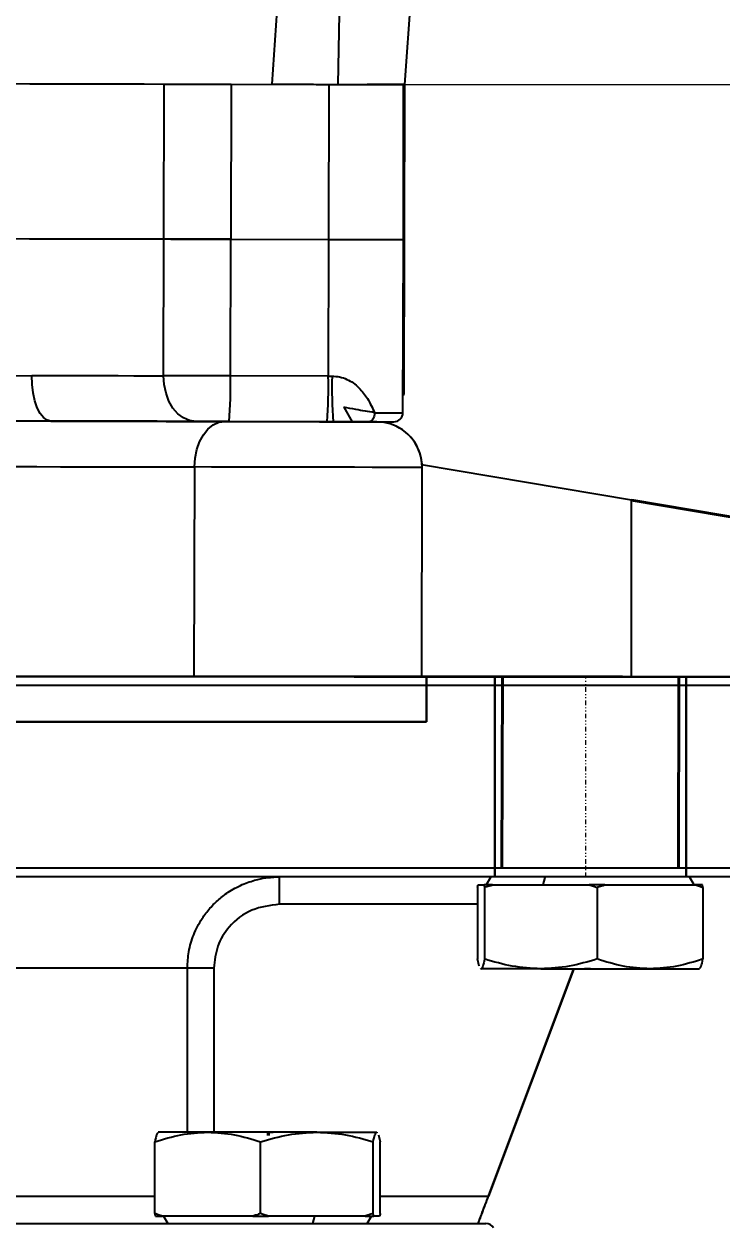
# Model space of a CAD drawing. Header units: millimetres. Extents: x 2160 to 4596, y 811 to 2534.
# Drawn here: x 2935.7 to 3012.3, y 2013 to 2145.1 of the extents above; entities that cross this region are included whole.
import ezdxf

# ---------------------------------------------------------------- set-up
doc = ezdxf.new("R2010")
doc.units = ezdxf.units.MM
doc.linetypes.add('DIVIDE', pattern=[1.25, 0.5, -0.25, 0, -0.25, 0, -0.25])
doc.layers.add('5剖面线层', color=2, linetype='Continuous')
doc.layers.add('AM_5', color=3, linetype='Continuous', lineweight=25)
doc.layers.add('粗实线', color=7, linetype='Continuous', lineweight=40)
doc.styles.add('SLDTEXTSTYLE1', font='txt.shx', dxfattribs={"width": 0.7, "bigfont": 'gbcbig.shx'})
doc.dimstyles.new('SLDDIMSTYLE12$0', dxfattribs={"dimtxt": 12, "dimasz": 10, "dimexe": 0, "dimexo": 0.0625, "dimgap": 0.875, "dimtad": 1, "dimdec": 1, "dimlfac": 1.8, "dimrnd": 1e-09, "dimzin": 12, "dimdsep": 46, "dimtxsty": 'SLDTEXTSTYLE1', "dimcen": 0.09, "dimdle": 8.16, "dimclrd": 3, "dimclre": 3, "dimadec": 0, "dimazin": 3, "dimtfac": 1, "dimtdec": 1, "dimtofl": 0, "dimtmove": 0, "dimatfit": 3, "dimfxl": 0, "dimfrac": 2, "dimtolj": 1, "dimlwd": 5, "dimlwe": 5, "dimarcsym": 0})

# ---------------------------------------------------------------- blocks, each defined once
blk = doc.blocks.new('*D65')
at = {"layer": 'AM_5', "color": 3, "lineweight": 5, "transparency": 16777216}
blk.add_line((2930.49, 2437.19), (3110.32, 2437.19), dxfattribs=at)
at = {"layer": 'AM_5', "color": 3, "linetype": 'Continuous', "lineweight": 5, "transparency": 16777216}
for p, q in [((3110.32, 2427.19), (3110.32, 2148.45)), ((2977.49, 2138.45), (3110.32, 2138.45))]:
    blk.add_line(p, q, dxfattribs=at)
at = {"layer": 'AM_5', "color": 3, "transparency": 16777216}
for points in [[(3108.65, 2427.19), (3111.98, 2427.19), (3110.32, 2437.19)], [(3108.65, 2148.45), (3111.98, 2148.45), (3110.32, 2138.45)]]:
    blk.add_solid(points, dxfattribs=at)
at = {"layer": 'Defpoints', "color": 0, "transparency": 16777216}
for p in [(2930.42, 2437.19), (2977.42, 2138.45), (3110.32, 2138.45)]:
    blk.add_point(p, dxfattribs=at)
at = {"layer": 'AM_5', "color": 0, "transparency": 16777216, "insert": (3103.44, 2287.82), "char_height": 12, "attachment_point": 5, "rotation": 90, "style": 'SLDTEXTSTYLE1'}
blk.add_mtext('\\A1;300', dxfattribs=at)
blk = doc.blocks.new('*D66')
at = {"layer": 'AM_5', "color": 3, "lineweight": 5, "transparency": 16777216}
blk.add_line((2977.55, 2138.45), (3070.25, 2138.45), dxfattribs=at)
at = {"layer": 'AM_5', "color": 3, "linetype": 'Continuous', "lineweight": 5, "transparency": 16777216}
for p, q in [((3070.25, 2128.45), (3070.25, 2083.45)), ((2979.41, 2073.45), (3070.25, 2073.45))]:
    blk.add_line(p, q, dxfattribs=at)
at = {"layer": 'AM_5', "color": 3, "transparency": 16777216}
for points in [[(3068.59, 2128.45), (3071.92, 2128.45), (3070.25, 2138.45)], [(3068.59, 2083.45), (3071.92, 2083.45), (3070.25, 2073.45)]]:
    blk.add_solid(points, dxfattribs=at)
at = {"layer": 'Defpoints', "color": 0, "transparency": 16777216}
for p in [(2977.49, 2138.45), (2979.35, 2073.45), (3070.25, 2073.45)]:
    blk.add_point(p, dxfattribs=at)
at = {"layer": 'AM_5', "color": 0, "transparency": 16777216, "insert": (3063.38, 2105.95), "char_height": 12, "attachment_point": 5, "rotation": 90, "style": 'SLDTEXTSTYLE1'}
blk.add_mtext('\\A1;30', dxfattribs=at)

msp = doc.modelspace()

# ---------------------------------------------------------------- linework, layer by layer
at = {"color": 7, "linetype": 'Continuous', "lineweight": 25}
for p, q in [((2962.94, 2138.481), (2965.348, 2173.615)), ((2970.791, 2173.604), (2970.156, 2138.466)), ((2977.492, 2138.45), (2980.076, 2174.307)), ((2951.058, 2121.506), (2951.095, 2138.506)), ((2958.422, 2138.491), (2958.386, 2121.491)), ((2958.422, 2138.491), (2969.171, 2138.468)), ((2969.171, 2138.468), (2969.135, 2121.468)), ((2973.559, 2138.458), (2973.559, 2138.458)), ((2974.602, 2138.456), (2974.602, 2138.456)), ((2977.334, 2121.45), (2977.37, 2138.45)), ((2977.455, 2121.45), (2977.492, 2138.45)), ((2951.026, 2106.506), (2951.058, 2121.506)), ((2958.354, 2106.491), (2958.386, 2121.491)), ((2958.386, 2121.491), (2969.135, 2121.468)), ((2969.135, 2121.468), (2969.103, 2106.468)), ((2977.293, 2102.45), (2977.334, 2121.45)), ((2977.334, 2121.45), (2977.455, 2121.45)), ((2977.419, 2104.45), (2977.455, 2121.45)), ((2931.611, 2106.498), (2936.553, 2106.537)), ((2969.103, 2106.468), (2958.354, 2106.491)), ((2969.103, 2106.468), (2969.512, 2106.467)), ((2977.297, 2104.329), (2977.419, 2104.45)), ((2977.297, 2104.45), (2977.419, 2104.45)), ((2970.79, 2103.046), (2971.71, 2101.463)), ((2938.663, 2101.533), (2933.073, 2101.519)), ((2968.968, 2101.468), (2958.219, 2101.491)), ((2969.633, 2101.466), (2968.968, 2101.468)), ((2969.674, 2101.466), (2970.636, 2101.464)), ((2973.866, 2101.457), (2973.585, 2101.458)), ((2975.79, 2101.259), (2975.791, 2101.453)), ((2954.405, 2096.499), (2954.355, 2073.499)), ((2979.35, 2073.446), (2979.399, 2096.445)), ((2979.399, 2096.445), (2979.399, 2096.446)), ((3001.371, 2073.535), (2914.871, 2073.535)), ((3002.371, 2072.535), (2827.371, 2072.535))]:
    msp.add_line(p, q, dxfattribs=at)
at = {"linetype": 'ByBlock'}
for p, q in [((3002.371, 2092.853), (2979.337, 2096.722)), ((3002.371, 2073.535), (3002.371, 2092.853))]:
    msp.add_line(p, q, dxfattribs=at)
at = {"color": 7, "linetype": 'Continuous', "lineweight": -3}
for p, q in [((2914.585, 2073.535), (3018.871, 2073.535)), ((3019.871, 2072.535), (2914.582, 2072.535)), ((2914.582, 2052.535), (3019.871, 2052.535)), ((3018.871, 2051.535), (2914.585, 2051.535)), ((2986.903, 2051.462), (2986.441, 2050.662)), ((2992.696, 2050.662), (2992.904, 2051.462)), ((3009.249, 2050.662), (3008.788, 2051.462)), ((2985.482, 2050.39), (2985.482, 2042.534)), ((2985.537, 2050.662), (2986.19, 2050.662)), ((2987.135, 2050.662), (2986.19, 2050.662)), ((2986.245, 2050.39), (2986.245, 2042.534)), ((2987.135, 2050.662), (2997.719, 2050.662)), ((2999.443, 2050.662), (2997.719, 2050.662)), ((2998.609, 2050.39), (2998.609, 2042.534)), ((2999.443, 2050.662), (3009.374, 2050.662)), ((3010.154, 2050.662), (3009.374, 2050.662)), ((3010.209, 2050.39), (3010.209, 2042.534)), ((2985.456, 2048.535), (2963.735, 2048.535)), ((2953.633, 2041.535), (2914.761, 2041.535)), ((2956.548, 2041.535), (2953.633, 2041.535)), ((2953.633, 2023.535), (2953.633, 2041.535)), ((2956.548, 2041.535), (2956.548, 2023.535)), ((2985.671, 2041.751), (2985.482, 2042.534)), ((2985.864, 2041.462), (2985.827, 2041.517)), ((2985.845, 2041.462), (2985.864, 2041.462)), ((2992.427, 2041.462), (2985.864, 2041.462)), ((2996.019, 2041.503), (2986.648, 2016.535)), ((2996.032, 2041.44), (2986.689, 2016.535)), ((2992.427, 2041.462), (3004.409, 2041.462)), ((2997.845, 2041.462), (2997.229, 2041.462)), ((2997.694, 2041.462), (2997.656, 2041.462)), ((3004.409, 2041.462), (3009.845, 2041.462)), ((2955.863, 2023.535), (2950.426, 2023.535)), ((2967.845, 2023.535), (2955.863, 2023.535)), ((2962.426, 2023.535), (2962.426, 2023.189)), ((2962.426, 2023.535), (2963.043, 2023.535)), ((2962.577, 2023.535), (2962.577, 2023.189)), ((2962.577, 2023.535), (2962.616, 2023.535)), ((2967.845, 2023.535), (2974.408, 2023.535)), ((2974.408, 2023.535), (2974.444, 2023.48)), ((2974.426, 2023.535), (2974.408, 2023.535)), ((2974.601, 2023.245), (2974.79, 2022.463)), ((2950.063, 2014.606), (2950.063, 2022.463)), ((2961.663, 2014.606), (2961.663, 2022.463)), ((2974.026, 2014.606), (2974.026, 2022.463)), ((2974.79, 2014.606), (2974.79, 2022.463)), ((2927.083, 2016.535), (2950.063, 2016.535)), ((2974.79, 2016.535), (2986.648, 2016.535)), ((2950.118, 2014.335), (2950.898, 2014.335)), ((2960.828, 2014.335), (2950.898, 2014.335)), ((2951.022, 2014.335), (2951.484, 2013.535)), ((2960.828, 2014.335), (2962.553, 2014.335)), ((2973.136, 2014.335), (2962.553, 2014.335)), ((2967.576, 2014.335), (2967.367, 2013.535)), ((2973.136, 2014.335), (2974.081, 2014.335)), ((2973.368, 2013.535), (2973.83, 2014.335)), ((2974.735, 2014.335), (2974.081, 2014.335)), ((2914.674, 2013.535), (2986.371, 2013.535))]:
    msp.add_line(p, q, dxfattribs=at)
at = {"lineweight": 30}
for p, q in [((2979.871, 2068.535), (2979.871, 2073.535)), ((2987.371, 2051.535), (2987.371, 2073.535)), ((3008.371, 2051.535), (3008.371, 2073.535)), ((2979.871, 2068.535), (2894.871, 2068.535))]:
    msp.add_line(p, q, dxfattribs=at)
at = {"color": 7, "linetype": 'Continuous', "lineweight": 25, "flags": 128}
for points in [[(2930.746, 2138.55), (2933.582, 2138.544), (2936.353, 2138.538), (2939.049, 2138.532), (2941.661, 2138.526), (2944.181, 2138.521), (2946.598, 2138.516), (2948.906, 2138.511), (2951.095, 2138.506)], [(2951.095, 2138.506), (2951.846, 2138.505), (2952.663, 2138.503), (2953.536, 2138.501), (2954.457, 2138.499), (2955.416, 2138.497), (2956.403, 2138.495), (2957.409, 2138.493), (2958.422, 2138.491)], [(2969.171, 2138.468), (2970.849, 2138.464), (2972.461, 2138.461), (2973.937, 2138.457), (2975.21, 2138.455), (2976.225, 2138.452), (2976.936, 2138.451), (2977.312, 2138.45), (2977.337, 2138.45), (2977.009, 2138.451), (2976.343, 2138.452), (2975.369, 2138.454)], [(2975.369, 2138.454), (2974.789, 2138.456), (2974.3, 2138.457), (2973.908, 2138.458), (2973.62, 2138.458), (2973.44, 2138.459), (2973.369, 2138.459), (2973.409, 2138.459), (2973.559, 2138.458)], [(2973.559, 2138.458), (2973.725, 2138.458), (2973.881, 2138.458), (2974.027, 2138.457), (2974.162, 2138.457), (2974.288, 2138.457), (2974.403, 2138.456), (2974.508, 2138.456), (2974.602, 2138.456)], [(2974.602, 2138.456), (2975.886, 2138.453), (2976.818, 2138.451), (2977.358, 2138.45), (2977.492, 2138.45)], [(2930.71, 2121.55), (2933.545, 2121.544), (2936.316, 2121.538), (2939.012, 2121.532), (2941.625, 2121.526), (2944.144, 2121.521), (2946.562, 2121.516), (2948.869, 2121.511), (2951.058, 2121.506)], [(2930.71, 2121.55), (2933.545, 2121.544), (2936.316, 2121.538), (2939.012, 2121.532), (2941.625, 2121.526), (2944.144, 2121.521), (2946.562, 2121.516), (2948.869, 2121.511), (2951.058, 2121.506)], [(2951.058, 2121.506), (2951.81, 2121.505), (2952.626, 2121.503), (2953.5, 2121.501), (2954.42, 2121.499), (2955.379, 2121.497), (2956.367, 2121.495), (2957.372, 2121.493), (2958.386, 2121.491)], [(2958.386, 2121.491), (2957.372, 2121.493), (2956.367, 2121.495), (2955.379, 2121.497), (2954.42, 2121.499), (2953.5, 2121.501), (2952.626, 2121.503), (2951.81, 2121.505), (2951.058, 2121.506)], [(2969.135, 2121.468), (2970.813, 2121.464), (2972.425, 2121.461), (2973.9, 2121.457), (2975.174, 2121.455), (2976.188, 2121.453), (2976.9, 2121.451), (2977.276, 2121.45), (2977.334, 2121.45)], [(2969.135, 2121.468), (2970.813, 2121.464), (2972.425, 2121.461), (2973.9, 2121.457), (2975.174, 2121.455), (2976.188, 2121.453), (2976.9, 2121.451), (2977.276, 2121.45), (2977.334, 2121.45)], [(2938.663, 2101.533), (2938.249, 2101.63), (2937.852, 2101.915), (2937.486, 2102.378), (2937.166, 2103), (2936.904, 2103.759), (2936.71, 2104.623), (2936.591, 2105.562), (2936.553, 2106.537)], [(2936.553, 2106.537), (2938.544, 2106.533), (2940.49, 2106.529), (2942.388, 2106.525), (2944.234, 2106.521), (2946.024, 2106.517), (2947.755, 2106.513), (2949.423, 2106.51), (2951.026, 2106.506)], [(2954.555, 2101.499), (2953.865, 2101.596), (2953.201, 2101.882), (2952.591, 2102.346), (2952.055, 2102.968), (2951.617, 2103.727), (2951.292, 2104.592), (2951.092, 2105.531), (2951.026, 2106.506)], [(2958.354, 2106.491), (2957.34, 2106.493), (2956.335, 2106.495), (2955.347, 2106.497), (2954.388, 2106.499), (2953.467, 2106.501), (2952.594, 2106.503), (2951.778, 2106.505), (2951.026, 2106.506)], [(2974.173, 2102.457), (2974.161, 2102.262), (2974.125, 2102.074), (2974.069, 2101.901), (2973.993, 2101.75), (2973.9, 2101.626), (2973.794, 2101.534), (2973.68, 2101.477), (2973.561, 2101.458)], [(2974.173, 2102.457), (2975.36, 2102.454), (2976.293, 2102.452), (2976.934, 2102.451), (2977.256, 2102.45), (2977.293, 2102.45)], [(2954.405, 2096.499), (2954.471, 2097.474), (2954.662, 2098.412), (2954.972, 2099.276), (2955.388, 2100.032), (2955.894, 2100.653), (2956.471, 2101.114), (2957.097, 2101.397), (2957.747, 2101.492)], [(2969.629, 2101.467), (2969.739, 2101.466), (2970.89, 2101.464), (2971.304, 2101.463)], [(2971.721, 2101.462), (2973.019, 2101.459), (2973.323, 2101.459)], [(2974.041, 2101.457), (2974.147, 2101.457), (2975.012, 2101.455), (2975.569, 2101.454), (2975.788, 2101.453), (2975.791, 2101.453)], [(2934.534, 2096.541), (2937.095, 2096.536), (2939.726, 2096.53), (2942.38, 2096.525), (2945.012, 2096.519), (2947.574, 2096.513), (2950.022, 2096.508), (2952.312, 2096.503), (2954.405, 2096.499)], [(2979.399, 2096.445), (2979.328, 2096.446), (2978.916, 2096.447), (2978.144, 2096.448), (2977.033, 2096.451), (2975.61, 2096.454), (2973.91, 2096.457), (2971.975, 2096.461), (2969.853, 2096.466), (2967.596, 2096.471), (2965.26, 2096.476), (2962.903, 2096.481), (2960.583, 2096.486), (2958.357, 2096.49), (2956.281, 2096.495), (2954.405, 2096.499)], [(2979.35, 2073.446), (2979.279, 2073.446), (2978.866, 2073.447), (2978.095, 2073.448), (2976.984, 2073.451), (2975.561, 2073.454), (2973.861, 2073.457), (2971.926, 2073.461), (2969.804, 2073.466), (2967.547, 2073.471), (2965.211, 2073.476), (2962.854, 2073.481), (2960.534, 2073.486), (2958.308, 2073.49), (2956.232, 2073.495), (2954.355, 2073.499)]]:
    msp.add_lwpolyline(points, dxfattribs=at)
at = {"color": 7, "linetype": 'Continuous', "lineweight": 25}
for centre, radius, start, end in [((2907.88, 2105.349), 50.487, 355.6169, 1.29537), ((2918.629, 2105.326), 50.487, 355.6169, 1.29537), ((3017.089, 2105.116), 47.595, 178.37363, 184.39756), ((2976.293, 2102.452), 1, 269.87751, 359.87751), ((2974.399, 2096.456), 5, 359.87751, 89.87751), ((2974.399, 2096.457), 5, 359.87751, 73.80953)]:
    msp.add_arc(centre, radius, start, end, dxfattribs=at)
at = {"color": 7, "linetype": 'Continuous', "lineweight": -3}
for centre, radius, start, end in [((2691.098, 2049.284), 272.638, 359.84239, 0.47285), ((2986.371, 2012.535), 1, 30, 90)]:
    msp.add_arc(centre, radius, start, end, dxfattribs=at)
at = {"color": 7, "linetype": 'Continuous', "lineweight": 25}
for points in [[(2971.88, 2228.086), (2971.356, 2224.434), (2970.307, 2217.131), (2967.188, 2206.488), (2962.98, 2196.245), (2957.625, 2186.544), (2951.22, 2177.505), (2943.839, 2169.243), (2935.576, 2161.861), (2926.537, 2155.457), (2916.837, 2150.101), (2906.594, 2145.893), (2895.95, 2142.774), (2888.647, 2141.726), (2884.995, 2141.202)], [(2971.677, 2221.543), (2970.991, 2218.249), (2969.618, 2211.66), (2966.297, 2202.108), (2962.093, 2192.925), (2956.958, 2184.222), (2950.968, 2176.085), (2944.181, 2168.601), (2936.667, 2161.845), (2928.505, 2155.891), (2919.78, 2150.792), (2910.579, 2146.628), (2901.013, 2143.348), (2894.418, 2142.003), (2891.121, 2141.331)], [(2938.96, 2164.126), (2936.664, 2162.239), (2932.07, 2158.464), (2924.57, 2153.619), (2916.699, 2149.419), (2908.47, 2145.972), (2899.975, 2143.219), (2894.148, 2142.043), (2891.234, 2141.456)], [(2962.94, 2138.481), (2963.267, 2138.48), (2963.921, 2138.479), (2965.622, 2138.475), (2967.711, 2138.471), (2969.341, 2138.467), (2970.156, 2138.466)], [(2972.126, 2101.461), (2971.585, 2101.462), (2970.503, 2101.465), (2969.923, 2101.466), (2969.633, 2101.466)]]:
    msp.add_open_spline(points, degree=3, dxfattribs=at)
for points, knots in [([(2969.512, 2106.467), (2969.793, 2106.449), (2970.359, 2106.413), (2971.146, 2106.136), (2971.859, 2105.722), (2972.651, 2105.041), (2973.483, 2103.965), (2973.932, 2102.983), (2974.173, 2102.457)], [0, 0, 0, 0, 0.12447381, 0.25096604, 0.37147488, 0.50010394, 0.73217742, 1, 1, 1, 1]), ([(2974.173, 2102.457), (2973.833, 2102.508), (2973.132, 2102.613), (2972.1, 2102.821), (2971.247, 2102.968), (2970.79, 2103.046)], [0, 0, 0, 0, 0.3043315, 0.6280366, 1, 1, 1, 1]), ([(2954.555, 2101.499), (2952.971, 2101.502), (2949.802, 2101.509), (2944.456, 2101.52), (2940.593, 2101.528), (2938.663, 2101.533)], [0, 0, 0, 0, 0.33323265, 0.66675484, 1, 1, 1, 1]), ([(2938.663, 2101.533), (2940.368, 2101.529), (2943.817, 2101.522), (2948.908, 2101.511), (2953.706, 2101.5), (2956.409, 2101.495), (2957.747, 2101.492)], [0, 0, 0, 0, 0.2473128, 0.5, 0.7526872, 1, 1, 1, 1]), ([(2958.219, 2101.491), (2957.884, 2101.492), (2957.207, 2101.493), (2956.225, 2101.495), (2955.311, 2101.497), (2954.805, 2101.498), (2954.555, 2101.499)], [0, 0, 0, 0, 0.2474109, 0.5, 0.7525891, 1, 1, 1, 1]), ([(2957.747, 2101.492), (2958.202, 2101.491), (2959.138, 2101.489), (2960.805, 2101.485), (2962.646, 2101.481), (2964.592, 2101.477), (2966.53, 2101.473), (2968.355, 2101.469), (2969.979, 2101.466), (2971.374, 2101.463), (2972.553, 2101.46), (2973.499, 2101.458), (2974.154, 2101.457), (2974.457, 2101.456), (2974.38, 2101.456), (2973.933, 2101.457), (2973.191, 2101.459), (2972.475, 2101.46), (2972.126, 2101.461)], [0, 0, 0, 0, 0.058661, 0.1204931, 0.184636, 0.25, 0.315364, 0.3795069, 0.441339, 0.5, 0.558661, 0.6204931, 0.684636, 0.75, 0.815364, 0.8795069, 0.941339, 1, 1, 1, 1]), ([(2973.561, 2101.458), (2973.352, 2101.459), (2972.941, 2101.459), (2972.329, 2101.461), (2971.922, 2101.462), (2971.704, 2101.462)], [0, 0, 0, 0, 0.3217307, 0.6356386, 1, 1, 1, 1]), ([(2973.561, 2101.458), (2973.918, 2101.457), (2974.64, 2101.456), (2975.46, 2101.454), (2976.016, 2101.453), (2976.286, 2101.452), (2976.263, 2101.452), (2976.255, 2101.452)], [0, 0, 0, 0, 0.2214261, 0.4475745, 0.6737229, 0.895149, 1, 1, 1, 1])]:
    msp.add_open_spline(points, degree=3, knots=knots, dxfattribs=at)
at = {"color": 7, "linetype": 'Continuous', "lineweight": -3}
for points, knots in [([(2953.633, 2041.535), (2953.665, 2042.138), (2953.731, 2043.382), (2954.285, 2045.235), (2954.996, 2046.618), (2955.657, 2047.554), (2956.107, 2048.106), (2956.584, 2048.611), (2957.095, 2049.083), (2957.653, 2049.533), (2958.302, 2049.98), (2959.046, 2050.409), (2960.067, 2050.882), (2961.246, 2051.26), (2962.416, 2051.466), (2963.154, 2051.523), (2963.548, 2051.534), (2963.678, 2051.534), (2963.727, 2051.535)], [0, 0, 0, 0, 0.1145713, 0.2359245, 0.3641621, 0.4085289, 0.4536808, 0.4996226, 0.5405376, 0.5859695, 0.6359233, 0.6904046, 0.7494201, 0.8498417, 0.9251197, 0.9751874, 0.9907531, 1, 1, 1, 1]), ([(2985.482, 2050.39), (2985.492, 2050.443), (2985.51, 2050.537), (2985.529, 2050.624), (2985.537, 2050.662)], [0, 0, 0, 0, 0.5604651, 1, 1, 1, 1]), ([(2986.19, 2050.662), (2986.2, 2050.613), (2986.219, 2050.526), (2986.237, 2050.432), (2986.245, 2050.39)], [0, 0, 0, 0, 0.559612, 1, 1, 1, 1]), ([(2986.245, 2050.39), (2986.411, 2050.443), (2986.707, 2050.537), (2987.004, 2050.624), (2987.135, 2050.662)], [0, 0, 0, 0, 0.5600368, 1, 1, 1, 1]), ([(2997.719, 2050.662), (2997.885, 2050.613), (2998.183, 2050.526), (2998.479, 2050.432), (2998.609, 2050.39)], [0, 0, 0, 0, 0.5604119, 1, 1, 1, 1]), ([(2998.609, 2050.39), (2998.764, 2050.443), (2999.042, 2050.537), (2999.321, 2050.624), (2999.443, 2050.662)], [0, 0, 0, 0, 0.5604651, 1, 1, 1, 1]), ([(3009.374, 2050.662), (3009.53, 2050.613), (3009.809, 2050.526), (3010.087, 2050.432), (3010.209, 2050.39)], [0, 0, 0, 0, 0.559612, 1, 1, 1, 1]), ([(3010.209, 2050.39), (3010.198, 2050.443), (3010.18, 2050.537), (3010.162, 2050.624), (3010.154, 2050.662)], [0, 0, 0, 0, 0.5604651, 1, 1, 1, 1]), ([(2963.735, 2048.535), (2962.693, 2048.405), (2960.612, 2048.147), (2958.247, 2046.299), (2956.808, 2043.987), (2956.635, 2042.352), (2956.548, 2041.535)], [0, 0, 0, 0, 0.2801137, 0.5595154, 0.7798164, 1, 1, 1, 1]), ([(2986.245, 2042.534), (2986.183, 2042.232), (2986.057, 2041.628), (2985.928, 2041.517), (2985.864, 2041.462)], [0, 0, 0, 0, 0.5003834, 1, 1, 1, 1]), ([(2992.427, 2041.462), (2991.375, 2041.518), (2989.281, 2041.629), (2987.254, 2042.233), (2986.245, 2042.534)], [0, 0, 0, 0, 0.5020929, 1, 1, 1, 1]), ([(2998.609, 2042.534), (2997.592, 2042.231), (2995.565, 2041.627), (2993.471, 2041.517), (2992.427, 2041.462)], [0, 0, 0, 0, 0.5016236, 1, 1, 1, 1]), ([(3004.409, 2041.462), (3003.425, 2041.517), (3001.46, 2041.628), (2999.559, 2042.232), (2998.609, 2042.534)], [0, 0, 0, 0, 0.50025145, 1, 1, 1, 1]), ([(3010.209, 2042.534), (3009.257, 2042.232), (3007.356, 2041.628), (3005.391, 2041.517), (3004.409, 2041.462)], [0, 0, 0, 0, 0.5003834, 1, 1, 1, 1]), ([(3009.863, 2041.517), (3009.916, 2041.565), (3010.033, 2041.673), (3010.146, 2042.228), (3010.209, 2042.534)], [0, 0, 0, 0, 0.4482368, 1, 1, 1, 1]), ([(2950.063, 2022.463), (2951.014, 2022.765), (2952.916, 2023.369), (2954.881, 2023.479), (2955.863, 2023.535)], [0, 0, 0, 0, 0.5003834, 1, 1, 1, 1]), ([(2950.408, 2023.48), (2950.356, 2023.432), (2950.239, 2023.324), (2950.125, 2022.769), (2950.063, 2022.463)], [0, 0, 0, 0, 0.4482368, 1, 1, 1, 1]), ([(2955.863, 2023.535), (2956.846, 2023.479), (2958.811, 2023.369), (2960.713, 2022.765), (2961.663, 2022.463)], [0, 0, 0, 0, 0.50025145, 1, 1, 1, 1]), ([(2961.663, 2022.463), (2962.68, 2022.766), (2964.706, 2023.37), (2966.801, 2023.48), (2967.845, 2023.535)], [0, 0, 0, 0, 0.5016236, 1, 1, 1, 1]), ([(2967.845, 2023.535), (2968.896, 2023.479), (2970.991, 2023.368), (2973.017, 2022.764), (2974.026, 2022.463)], [0, 0, 0, 0, 0.5020929, 1, 1, 1, 1]), ([(2974.026, 2022.463), (2974.089, 2022.765), (2974.214, 2023.369), (2974.343, 2023.479), (2974.408, 2023.535)], [0, 0, 0, 0, 0.5003834, 1, 1, 1, 1]), ([(2986.648, 2016.535), (2986.488, 2016.111), (2986.158, 2015.239), (2985.776, 2014.23), (2985.548, 2013.634), (2985.521, 2013.567), (2985.508, 2013.535)], [0, 0, 0, 0, 0.2783673, 0.5730823, 0.7964145, 1, 1, 1, 1]), ([(2985.566, 2013.535), (2985.573, 2013.557), (2985.59, 2013.604), (2985.734, 2013.993), (2985.977, 2014.643), (2986.309, 2015.527), (2986.565, 2016.206), (2986.689, 2016.535)], [0, 0, 0, 0, 0.1711127, 0.3572921, 0.5530232, 0.7837357, 1, 1, 1, 1]), ([(2950.898, 2014.335), (2950.741, 2014.383), (2950.462, 2014.47), (2950.185, 2014.565), (2950.063, 2014.606)], [0, 0, 0, 0, 0.559612, 1, 1, 1, 1]), ([(2950.063, 2014.606), (2950.073, 2014.553), (2950.091, 2014.459), (2950.11, 2014.373), (2950.118, 2014.335)], [0, 0, 0, 0, 0.5604651, 1, 1, 1, 1]), ([(2961.663, 2014.606), (2961.507, 2014.553), (2961.23, 2014.459), (2960.951, 2014.373), (2960.828, 2014.335)], [0, 0, 0, 0, 0.5604651, 1, 1, 1, 1]), ([(2962.553, 2014.335), (2962.386, 2014.383), (2962.089, 2014.47), (2961.793, 2014.565), (2961.663, 2014.606)], [0, 0, 0, 0, 0.5604119, 1, 1, 1, 1]), ([(2974.026, 2014.606), (2973.861, 2014.554), (2973.565, 2014.459), (2973.267, 2014.373), (2973.136, 2014.335)], [0, 0, 0, 0, 0.5600368, 1, 1, 1, 1]), ([(2974.081, 2014.335), (2974.071, 2014.383), (2974.053, 2014.47), (2974.034, 2014.565), (2974.026, 2014.606)], [0, 0, 0, 0, 0.559612, 1, 1, 1, 1]), ([(2974.79, 2014.606), (2974.779, 2014.553), (2974.761, 2014.459), (2974.743, 2014.373), (2974.735, 2014.335)], [0, 0, 0, 0, 0.5604651, 1, 1, 1, 1])]:
    msp.add_open_spline(points, degree=3, knots=knots, dxfattribs=at)
for p in [(2997.694, 2041.462), (2997.845, 2041.462), (2962.426, 2023.535), (2962.577, 2023.535)]:
    msp.add_point(p, dxfattribs=at)
at = {"layer": '5剖面线层', "color": 1, "linetype": 'DIVIDE', "lineweight": 15}
msp.add_line((2997.371, 2051.535), (2997.371, 2073.535), dxfattribs=at)
at = {"layer": '粗实线', "linetype": 'ByBlock'}
for p, q in [((3002.371, 2092.853), (3019.871, 2089.913)), ((2988.153, 2052.55), (2988.214, 2073.485)), ((3007.524, 2052.55), (3007.585, 2073.485))]:
    msp.add_line(p, q, dxfattribs=at)

# ---------------------------------------------------------------- dimensions: what is measured, and where the dimension line sits
at = {"layer": 'AM_5'}
dim = msp.add_linear_dim(base=(3110.316, 2138.45), p1=(2930.424, 2437.191), p2=(2977.425, 2138.45), angle=90, text='300', dimstyle='SLDDIMSTYLE12$0', override={"dimlfac": 1, "dimpost": ''}, dxfattribs=at)
dim.commit()
dim.dimension.update_dxf_attribs({"geometry": '*D65', "text_midpoint": (3103.441, 2287.82)})
dim = msp.add_linear_dim(base=(3070.254, 2073.446), p1=(2977.492, 2138.45), p2=(2979.35, 2073.446), angle=90, text='30', dimstyle='SLDDIMSTYLE12$0', override={"dimlfac": 1}, dxfattribs=at)
dim.commit()
dim.dimension.update_dxf_attribs({"geometry": '*D66', "text_midpoint": (3070.254, 2105.948), "dimtype": 160})

doc.saveas('drawing.dxf')
